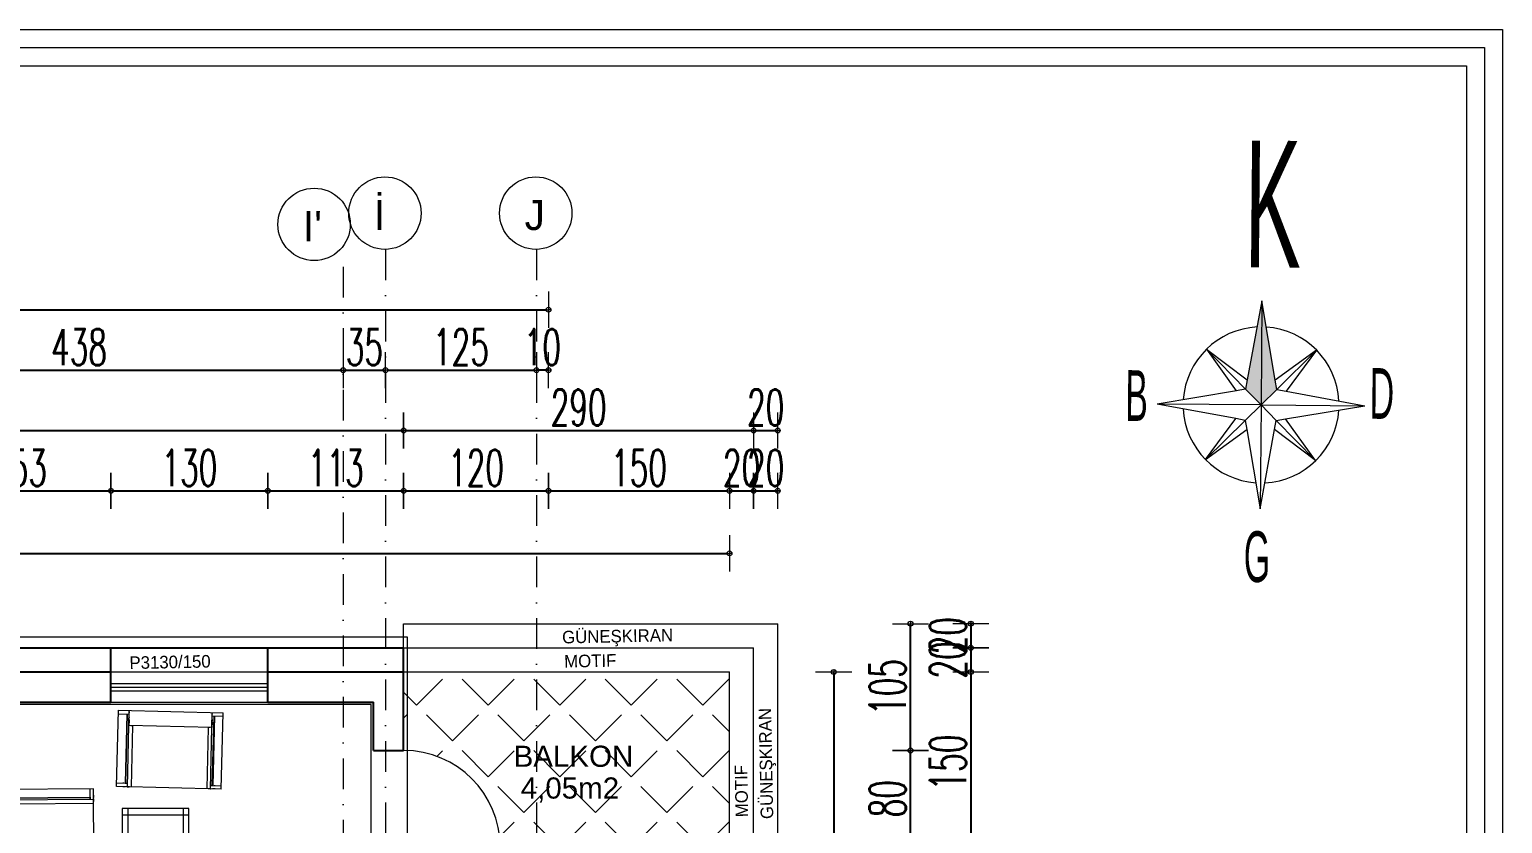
# Model space of a CAD drawing. Header units: millimetres. Extents: x -16104 to 67872, y -88009 to 12107.
# Drawn here: x 30625 to 31845, y -5610 to -4952 of the extents above; entities that cross this region are included whole.
import ezdxf

# ---------------------------------------------------------------- set-up
doc = ezdxf.new("R2010")
doc.units = ezdxf.units.MM
doc.linetypes.add('ACAD_ISO07W100', pattern=[3, 0, -3])
doc.linetypes.add('DASHDOTX2', pattern=[50.8, 25.4, -12.7, 0, -12.7])
doc.layers.get('0').update_dxf_attribs({"color": 241})
for name, color, linetype, lineweight in [('AKS', 1, 'ACAD_ISO07W100', 5), ('akslar', 144, 'Continuous', 20), ('bacas', 11, 'Continuous', 5), ('balkon', 6, 'Continuous', 5), ('c05', 32, 'Continuous', 13), ('duvar', 123, 'Continuous', 25), ('emsal&kolon', 1, 'Continuous', 5), ('kapı', 3, 'Continuous', 5), ('MEKAN ADI', 31, 'Continuous', 5), ('OLCU', 54, 'Continuous', 13), ('PAFTA ADI', 41, 'Continuous', 5), ('pencere', 5, 'Continuous', 5), ('POZ', 36, 'Continuous', 18), ('SıVA', 40, 'Continuous', 9), ('tefriş', 30, 'Continuous', 5), ('ÇİZGİ', 253, 'Continuous', 18), ('ÖLÇÜ', 252, 'Continuous', 20)]:
    doc.layers.add(name, color=color, linetype=linetype, lineweight=lineweight)
doc.styles.add('DIM', font='Txttw.shx', dxfattribs={"width": 0.6})
doc.styles.add('M2', font='stylu.ttf', dxfattribs={"height": 10})
doc.styles.add('MEKAN ADI', font='stylu.ttf', dxfattribs={"width": 0.5, "height": 25})
doc.dimstyles.new('50', dxfattribs={"dimscale": 0, "dimtxt": 30, "dimasz": 1, "dimexe": 0, "dimexo": 2, "dimgap": 4, "dimtad": 1, "dimdec": 0, "dimzin": 0, "dimdsep": 46, "dimtxsty": 'DIM', "dimblk1": 'DOT', "dimblk2": 'DOT', "dimsah": 1, "dimcen": 1.5, "dimdle": 3, "dimse1": 1, "dimse2": 1, "dimclrd": 256, "dimclre": 9, "dimclrt": 256, "dimadec": 0, "dimazin": 0, "dimtfac": 0.24, "dimtdec": 0, "dimtix": 1, "dimtmove": 2, "dimatfit": 3, "dimldrblk": 'DOT', "dimfxl": 0, "dimtolj": 1, "dimtzin": 15, "dimarcsym": 0})

# ---------------------------------------------------------------- blocks, each defined once
blk = doc.blocks.new('DOT')
for p, q in [((0, 15), (0, -15)), ((-2, 0), (0, 0)), ((2, 0), (0, 0))]:
    blk.add_line(p, q)
blk.add_circle((0, 0), 2)
blk = doc.blocks.new('*D7822')
at = {"layer": 'Defpoints', "color": 0, "transparency": 16777216}
for p in [(30822.4, -5334.6), (30692.4, -5384.6), (30822.4, -5384.6)]:
    blk.add_point(p, dxfattribs=at)
at = {"layer": 'OLCU', "lineweight": -2, "transparency": 16777216}
blk.add_line((30693.4, -5334.6), (30821.4, -5334.6), dxfattribs=at)
at = {"layer": 'OLCU', "lineweight": -2, "transparency": 16777216, "rotation": 180}
blk.add_blockref('DOT', (30692.4, -5334.6), dxfattribs=at)
at = {"layer": 'OLCU', "lineweight": -2, "transparency": 16777216}
blk.add_blockref('DOT', (30822.4, -5334.6), dxfattribs=at)
at = {"layer": 'OLCU', "transparency": 16777216, "insert": (30757.4, -5315.6), "char_height": 30, "attachment_point": 5, "style": 'DIM'}
blk.add_mtext('\\A1;130', dxfattribs=at)
blk = doc.blocks.new('*D7823')
at = {"layer": 'Defpoints', "color": 0, "transparency": 16777216}
for p in [(30934.9, -5334.6), (30822.4, -5384.6), (30934.9, -5384.6)]:
    blk.add_point(p, dxfattribs=at)
at = {"layer": 'OLCU', "lineweight": -2, "transparency": 16777216}
blk.add_line((30823.4, -5334.6), (30933.9, -5334.6), dxfattribs=at)
at = {"layer": 'OLCU', "lineweight": -2, "transparency": 16777216, "rotation": 180}
blk.add_blockref('DOT', (30822.4, -5334.6), dxfattribs=at)
at = {"layer": 'OLCU', "lineweight": -2, "transparency": 16777216}
blk.add_blockref('DOT', (30934.9, -5334.6), dxfattribs=at)
at = {"layer": 'OLCU', "transparency": 16777216, "insert": (30878.7, -5315.6), "char_height": 30, "attachment_point": 5, "style": 'DIM'}
blk.add_mtext('\\A1;113', dxfattribs=at)
blk = doc.blocks.new('*D7824')
at = {"layer": 'Defpoints', "color": 0, "transparency": 16777216}
for p in [(29124.9, -5284.6), (30934.9, -5284.6), (30934.9, -5319.6)]:
    blk.add_point(p, dxfattribs=at)
at = {"layer": 'OLCU', "lineweight": -2, "transparency": 16777216}
blk.add_line((29125.9, -5284.6), (30933.9, -5284.6), dxfattribs=at)
at = {"layer": 'OLCU', "lineweight": -2, "transparency": 16777216, "rotation": 180}
blk.add_blockref('DOT', (29124.9, -5284.6), dxfattribs=at)
at = {"layer": 'OLCU', "lineweight": -2, "transparency": 16777216}
blk.add_blockref('DOT', (30934.9, -5284.6), dxfattribs=at)
at = {"layer": 'OLCU', "transparency": 16777216, "insert": (30029.9, -5265.6), "char_height": 30, "attachment_point": 5, "style": 'DIM'}
blk.add_mtext('\\A1;1810', dxfattribs=at)
blk = doc.blocks.new('*D7831')
at = {"layer": 'Defpoints', "color": 0, "transparency": 16777216}
for p in [(30446.9, -5234.6), (30884.8, -5234.6), (30884.8, -5234.6)]:
    blk.add_point(p, dxfattribs=at)
at = {"layer": 'OLCU', "lineweight": -2, "transparency": 16777216}
blk.add_line((30447.9, -5234.6), (30883.8, -5234.6), dxfattribs=at)
at = {"layer": 'OLCU', "lineweight": -2, "transparency": 16777216, "rotation": 180}
blk.add_blockref('DOT', (30446.9, -5234.6), dxfattribs=at)
at = {"layer": 'OLCU', "lineweight": -2, "transparency": 16777216}
blk.add_blockref('DOT', (30884.8, -5234.6), dxfattribs=at)
at = {"layer": 'OLCU', "transparency": 16777216, "insert": (30665.9, -5215.6), "char_height": 30, "attachment_point": 5, "style": 'DIM'}
blk.add_mtext('\\A1;438', dxfattribs=at)
blk = doc.blocks.new('*D7832')
at = {"layer": 'Defpoints', "color": 0, "transparency": 16777216}
for p in [(30919.9, -5234.6), (31044.9, -5234.6), (31044.9, -5234.6)]:
    blk.add_point(p, dxfattribs=at)
at = {"layer": 'OLCU', "lineweight": -2, "transparency": 16777216}
blk.add_line((30920.9, -5234.6), (31043.9, -5234.6), dxfattribs=at)
at = {"layer": 'OLCU', "lineweight": -2, "transparency": 16777216, "rotation": 180}
blk.add_blockref('DOT', (30919.9, -5234.6), dxfattribs=at)
at = {"layer": 'OLCU', "lineweight": -2, "transparency": 16777216}
blk.add_blockref('DOT', (31044.9, -5234.6), dxfattribs=at)
at = {"layer": 'OLCU', "transparency": 16777216, "insert": (30982.4, -5215.6), "char_height": 30, "attachment_point": 5, "style": 'DIM'}
blk.add_mtext('\\A1;125', dxfattribs=at)
blk = doc.blocks.new('*D7833')
at = {"layer": 'Defpoints', "color": 0, "transparency": 16777216}
for p in [(31044.9, -5234.6), (31054.9, -5269.6), (31044.9, -6316.8)]:
    blk.add_point(p, dxfattribs=at)
at = {"layer": 'OLCU', "lineweight": -2, "transparency": 16777216}
for p, q in [((31043.9, -5234.6), (31042.9, -5234.6)), ((31054.9, -5234.6), (31044.9, -5234.6)), ((31055.9, -5234.6), (31056.9, -5234.6))]:
    blk.add_line(p, q, dxfattribs=at)
blk.add_blockref('DOT', (31044.9, -5234.6), dxfattribs=at)
at = {"layer": 'OLCU', "lineweight": -2, "transparency": 16777216, "rotation": 180}
blk.add_blockref('DOT', (31054.9, -5234.6), dxfattribs=at)
at = {"layer": 'OLCU', "transparency": 16777216, "insert": (31049.9, -5215.6), "char_height": 30, "attachment_point": 5, "style": 'DIM'}
blk.add_mtext('\\A1;10', dxfattribs=at)
blk = doc.blocks.new('*D7834')
at = {"layer": 'Defpoints', "color": 0, "transparency": 16777216}
for p in [(31054.9, -5184.6), (29004.9, -5219.6), (31054.9, -5219.6)]:
    blk.add_point(p, dxfattribs=at)
at = {"layer": 'OLCU', "lineweight": -2, "transparency": 16777216}
blk.add_line((29005.9, -5184.6), (31053.9, -5184.6), dxfattribs=at)
at = {"layer": 'OLCU', "lineweight": -2, "transparency": 16777216, "rotation": 180}
blk.add_blockref('DOT', (29004.9, -5184.6), dxfattribs=at)
at = {"layer": 'OLCU', "lineweight": -2, "transparency": 16777216}
blk.add_blockref('DOT', (31054.9, -5184.6), dxfattribs=at)
at = {"layer": 'OLCU', "transparency": 16777216, "insert": (30029.9, -5165.6), "char_height": 30, "attachment_point": 5, "style": 'DIM'}
blk.add_mtext('\\A1;2050', dxfattribs=at)
blk = doc.blocks.new('*D7860')
at = {"layer": 'Defpoints', "color": 0, "transparency": 16777216}
for p in [(31304.9, -5549.6), (31354.9, -5549.6), (31304.9, -5629.6)]:
    blk.add_point(p, dxfattribs=at)
at = {"layer": 'OLCU', "lineweight": -2, "transparency": 16777216}
blk.add_line((31354.9, -5628.6), (31354.9, -5550.6), dxfattribs=at)
for p, rotation in [((31354.9, -5549.6), 90), ((31354.9, -5629.6), 270)]:
    blk.add_blockref('DOT', p, dxfattribs=dict(at, rotation=rotation))
at = {"layer": 'OLCU', "transparency": 16777216, "insert": (31335.9, -5589.6), "char_height": 30, "attachment_point": 5, "rotation": 90, "style": 'DIM'}
blk.add_mtext('\\A1;80', dxfattribs=at)
blk = doc.blocks.new('*D7861')
at = {"layer": 'Defpoints', "color": 0, "transparency": 16777216}
for p in [(31304.9, -5444.6), (31354.9, -5444.6), (31304.9, -5549.6)]:
    blk.add_point(p, dxfattribs=at)
at = {"layer": 'OLCU', "lineweight": -2, "transparency": 16777216}
blk.add_line((31354.9, -5548.6), (31354.9, -5445.6), dxfattribs=at)
for p, rotation in [((31354.9, -5444.6), 90), ((31354.9, -5549.6), 270)]:
    blk.add_blockref('DOT', p, dxfattribs=dict(at, rotation=rotation))
at = {"layer": 'OLCU', "transparency": 16777216, "insert": (31335.9, -5497.1), "char_height": 30, "attachment_point": 5, "rotation": 90, "style": 'DIM'}
blk.add_mtext('\\A1;105', dxfattribs=at)
blk = doc.blocks.new('*D7862')
at = {"layer": 'Defpoints', "color": 0, "transparency": 16777216}
for p in [(31304.9, -5444.6), (31304.9, -5464.6), (31404.9, -5464.6)]:
    blk.add_point(p, dxfattribs=at)
at = {"layer": 'OLCU', "lineweight": -2, "transparency": 16777216}
for p, q in [((31404.9, -5443.6), (31404.9, -5442.6)), ((31404.9, -5444.6), (31404.9, -5464.6)), ((31404.9, -5465.6), (31404.9, -5466.6))]:
    blk.add_line(p, q, dxfattribs=at)
for p, rotation in [((31404.9, -5444.6), 270), ((31404.9, -5464.6), 90)]:
    blk.add_blockref('DOT', p, dxfattribs=dict(at, rotation=rotation))
at = {"layer": 'OLCU', "transparency": 16777216, "insert": (31385.9, -5454.6), "char_height": 30, "attachment_point": 5, "rotation": 90, "style": 'DIM'}
blk.add_mtext('\\A1;20', dxfattribs=at)
blk = doc.blocks.new('*D7863')
at = {"layer": 'Defpoints', "color": 0, "transparency": 16777216}
for p in [(31306.3, -5484.6), (31304.9, -5634.6), (31404.9, -5634.6)]:
    blk.add_point(p, dxfattribs=at)
at = {"layer": 'OLCU', "lineweight": -2, "transparency": 16777216}
blk.add_line((31404.9, -5485.6), (31404.9, -5633.6), dxfattribs=at)
for p, rotation in [((31404.9, -5484.6), 90), ((31404.9, -5634.6), 270)]:
    blk.add_blockref('DOT', p, dxfattribs=dict(at, rotation=rotation))
at = {"layer": 'OLCU', "transparency": 16777216, "insert": (31385.9, -5559.6), "char_height": 30, "attachment_point": 5, "rotation": 90, "style": 'DIM'}
blk.add_mtext('\\A1;150', dxfattribs=at)
blk = doc.blocks.new('*D7886')
at = {"layer": 'Defpoints', "color": 0, "transparency": 16777216}
for p in [(30934.9, -5284.6), (31224.9, -5284.6), (31224.9, -5284.6)]:
    blk.add_point(p, dxfattribs=at)
at = {"layer": 'OLCU', "lineweight": -2, "transparency": 16777216}
blk.add_line((30935.9, -5284.6), (31223.9, -5284.6), dxfattribs=at)
at = {"layer": 'OLCU', "lineweight": -2, "transparency": 16777216, "rotation": 180}
blk.add_blockref('DOT', (30934.9, -5284.6), dxfattribs=at)
at = {"layer": 'OLCU', "lineweight": -2, "transparency": 16777216}
blk.add_blockref('DOT', (31224.9, -5284.6), dxfattribs=at)
at = {"layer": 'OLCU', "transparency": 16777216, "insert": (31079.9, -5265.6), "char_height": 30, "attachment_point": 5, "style": 'DIM'}
blk.add_mtext('\\A1;290', dxfattribs=at)
blk = doc.blocks.new('*D7887')
at = {"layer": 'Defpoints', "color": 0, "transparency": 16777216}
for p in [(31224.9, -5284.6), (31244.9, -5284.6), (31244.9, -5284.6)]:
    blk.add_point(p, dxfattribs=at)
at = {"layer": 'OLCU', "lineweight": -2, "transparency": 16777216}
for p, q in [((31223.9, -5284.6), (31222.9, -5284.6)), ((31224.9, -5284.6), (31244.9, -5284.6)), ((31245.9, -5284.6), (31246.9, -5284.6))]:
    blk.add_line(p, q, dxfattribs=at)
blk.add_blockref('DOT', (31224.9, -5284.6), dxfattribs=at)
at = {"layer": 'OLCU', "lineweight": -2, "transparency": 16777216, "rotation": 180}
blk.add_blockref('DOT', (31244.9, -5284.6), dxfattribs=at)
at = {"layer": 'OLCU', "transparency": 16777216, "insert": (31234.9, -5265.6), "char_height": 30, "attachment_point": 5, "style": 'DIM'}
blk.add_mtext('\\A1;20', dxfattribs=at)
blk = doc.blocks.new('*D7888')
at = {"layer": 'Defpoints', "color": 0, "transparency": 16777216}
for p in [(30934.9, -5334.6), (31054.9, -5334.6), (31054.9, -5334.6)]:
    blk.add_point(p, dxfattribs=at)
at = {"layer": 'OLCU', "lineweight": -2, "transparency": 16777216}
blk.add_line((30935.9, -5334.6), (31053.9, -5334.6), dxfattribs=at)
at = {"layer": 'OLCU', "lineweight": -2, "transparency": 16777216, "rotation": 180}
blk.add_blockref('DOT', (30934.9, -5334.6), dxfattribs=at)
at = {"layer": 'OLCU', "lineweight": -2, "transparency": 16777216}
blk.add_blockref('DOT', (31054.9, -5334.6), dxfattribs=at)
at = {"layer": 'OLCU', "transparency": 16777216, "insert": (30994.9, -5315.6), "char_height": 30, "attachment_point": 5, "style": 'DIM'}
blk.add_mtext('\\A1;120', dxfattribs=at)
blk = doc.blocks.new('*D7890')
at = {"layer": 'Defpoints', "color": 0, "transparency": 16777216}
for p in [(30539.9, -5334.6), (30692.4, -5334.6), (30692.4, -5334.6)]:
    blk.add_point(p, dxfattribs=at)
at = {"layer": 'OLCU', "lineweight": -2, "transparency": 16777216}
blk.add_line((30540.9, -5334.6), (30691.4, -5334.6), dxfattribs=at)
at = {"layer": 'OLCU', "lineweight": -2, "transparency": 16777216, "rotation": 180}
blk.add_blockref('DOT', (30539.9, -5334.6), dxfattribs=at)
at = {"layer": 'OLCU', "lineweight": -2, "transparency": 16777216}
blk.add_blockref('DOT', (30692.4, -5334.6), dxfattribs=at)
at = {"layer": 'OLCU', "transparency": 16777216, "insert": (30616.2, -5315.6), "char_height": 30, "attachment_point": 5, "style": 'DIM'}
blk.add_mtext('\\A1;153', dxfattribs=at)
blk = doc.blocks.new('NEWBLOCK4')
at = {"layer": 'bacas'}
for p, q in [((-0.851, 0.589), (-0.851, 2.087)), ((-0.093, 2.087), (-0.851, 2.087)), ((-0.821, 2.087), (-0.821, 1.997)), ((-0.121, 1.997), (-0.121, 2.087)), ((-0.093, 2.087), (-0.093, 0.589)), ((-0.093, 1.997), (-0.851, 1.997)), ((-0.841, 1.997), (-0.838, 1.997)), ((-0.833, 1.997), (-0.831, 1.997)), ((-0.821, 2.017), (-0.121, 2.017)), ((-0.121, 2.012), (-0.821, 2.012)), ((-0.796, 1.997), (-0.793, 1.997)), ((-0.788, 1.997), (-0.786, 1.997)), ((-0.781, 1.997), (-0.778, 1.997)), ((-0.773, 1.997), (-0.771, 1.997)), ((-0.768, 1.997), (-0.763, 1.997)), ((-0.761, 1.997), (-0.758, 1.997)), ((-0.756, 1.997), (-0.753, 1.997)), ((-0.751, 1.997), (-0.748, 1.997)), ((-0.746, 1.997), (-0.743, 1.997)), ((-0.741, 1.997), (-0.738, 1.997)), ((-0.736, 1.997), (-0.733, 1.997)), ((-0.731, 1.997), (-0.728, 1.997)), ((-0.726, 1.997), (-0.726, 0.679)), ((-0.726, 1.997), (-0.726, 1.994)), ((-0.726, 1.982), (-0.726, 1.967)), ((-0.726, 1.967), (-0.093, 1.967)), ((-0.121, 2.027), (-0.121, 2.034)), ((-0.121, 2.017), (-0.121, 2.002)), ((-0.121, 2.014), (-0.121, 2.012)), ((-0.093, 2.034), (-0.093, 2.014)), ((-0.093, 2.002), (-0.093, 1.982)), ((-0.093, 1.994), (-0.093, 1.997)), ((-0.851, 1.337), (-0.093, 1.337)), ((-0.093, 1.343), (-0.726, 1.343)), ((-0.093, 1.332), (-0.726, 1.332)), ((-0.093, 0.679), (-0.851, 0.679)), ((-0.841, 0.679), (-0.838, 0.679)), ((-0.833, 0.679), (-0.831, 0.679)), ((-0.821, 0.589), (-0.821, 0.679)), ((-0.121, 0.664), (-0.821, 0.664)), ((-0.821, 0.659), (-0.121, 0.659)), ((-0.796, 0.679), (-0.793, 0.679)), ((-0.788, 0.679), (-0.786, 0.679)), ((-0.781, 0.679), (-0.778, 0.679)), ((-0.773, 0.679), (-0.771, 0.679)), ((-0.768, 0.679), (-0.763, 0.679)), ((-0.761, 0.679), (-0.758, 0.679)), ((-0.756, 0.679), (-0.753, 0.679)), ((-0.751, 0.679), (-0.748, 0.679)), ((-0.746, 0.679), (-0.743, 0.679)), ((-0.741, 0.679), (-0.738, 0.679)), ((-0.736, 0.679), (-0.733, 0.679)), ((-0.731, 0.679), (-0.728, 0.679)), ((-0.726, 0.694), (-0.726, 0.709)), ((-0.726, 0.709), (-0.093, 0.709)), ((-0.726, 0.679), (-0.726, 0.682)), ((-0.121, 0.679), (-0.121, 0.589)), ((-0.121, 0.659), (-0.121, 0.674)), ((-0.121, 0.662), (-0.121, 0.664)), ((-0.121, 0.649), (-0.121, 0.642)), ((-0.093, 0.674), (-0.093, 0.694)), ((-0.093, 0.682), (-0.093, 0.679)), ((-0.093, 0.642), (-0.093, 0.662)), ((-0.093, 0.589), (-0.851, 0.589))]:
    blk.add_line(p, q, dxfattribs=at)
blk = doc.blocks.new('NEWBLOCK5')
at = {"layer": 'bacas'}
for p, q in [((1.47, -0.196), (0.373, -0.196)), ((0.373, -0.196), (0.373, -0.749)), ((0.423, -0.196), (0.423, -0.749)), ((1.42, -0.196), (1.42, -0.749)), ((1.47, -0.749), (1.47, -0.196)), ((0.373, -0.246), (1.47, -0.246)), ((1.47, -0.701), (0.373, -0.701)), ((0.373, -0.749), (1.47, -0.749))]:
    blk.add_line(p, q, dxfattribs=at)
blk = doc.blocks.new('tekli.')
at = {"layer": 'bacas'}
for p, q in [((43.4, 0), (-43.4, 0)), ((-43.4, 0), (-43.4, -63.2)), ((-38.2, 0), (-36.2, 0)), ((-34.9, 0), (-32.9, 0)), ((-34.2, 0), (-34.4, 0)), ((-34.4, 0), (-34.4, -63.2)), ((-31.4, -50.7), (-31.4, 0)), ((31.4, -50.7), (31.4, 0)), ((34.9, 0), (32.9, 0)), ((34.2, 0), (34.4, 0)), ((34.4, 0), (34.4, -63.2)), ((38.2, 0), (36.2, 0)), ((43.4, 0), (43.4, -63.2)), ((-34.4, -2.8), (-43.4, -2.8)), ((-37.4, -2.8), (-38.2, -2.8)), ((-36.4, -60.2), (-36.4, -2.8)), ((-36.4, -2.8), (-34.9, -2.8)), ((-36.2, -2.8), (-35.9, -2.8)), ((-35.9, -2.8), (-35.9, -60.2)), ((34.4, -2.8), (43.4, -2.8)), ((36.4, -2.8), (34.9, -2.8)), ((35.9, -2.8), (35.9, -60.2)), ((36.2, -2.8), (35.9, -2.8)), ((36.4, -60.2), (36.4, -2.8)), ((37.4, -2.8), (38.2, -2.8)), ((-43.4, -60.2), (-34.4, -60.2)), ((34.4, -50.7), (-34.4, -50.7)), ((-34.4, -50.7), (-34.2, -50.7)), ((-34.4, -51.2), (-34.4, -50.9)), ((-34.4, -51.7), (-34.4, -51.4)), ((-34.4, -52.2), (-34.4, -51.9)), ((-34.4, -52.7), (-34.4, -52.4)), ((-34.4, -53.2), (-34.4, -52.9)), ((-34.4, -53.7), (-34.4, -53.4)), ((-34.4, -54.2), (-34.4, -53.9)), ((-34.4, -54.9), (-34.4, -54.4)), ((-34.4, -55.4), (-34.4, -55.2)), ((-34.4, -56.2), (-34.4, -55.9)), ((-34.4, -56.9), (-34.4, -56.7)), ((-34.4, -57.7), (-34.4, -57.4)), ((-32.9, -50.7), (-31.4, -50.7)), ((32.9, -50.7), (31.4, -50.7)), ((34.4, -50.7), (34.2, -50.7)), ((34.4, -51.2), (34.4, -50.9)), ((34.4, -51.7), (34.4, -51.4)), ((34.4, -52.2), (34.4, -51.9)), ((34.4, -52.7), (34.4, -52.4)), ((34.4, -53.2), (34.4, -52.9)), ((34.4, -53.7), (34.4, -53.4)), ((34.4, -54.2), (34.4, -53.9)), ((34.4, -54.9), (34.4, -54.4)), ((34.4, -55.4), (34.4, -55.2)), ((34.4, -56.2), (34.4, -55.9)), ((34.4, -56.9), (34.4, -56.7)), ((34.4, -57.7), (34.4, -57.4)), ((43.4, -60.2), (34.4, -60.2)), ((-43.4, -63.2), (43.4, -63.2)), ((-34.4, -61.4), (-34.4, -61.2)), ((-34.4, -62.2), (-34.4, -61.9)), ((34.4, -61.4), (34.4, -61.2)), ((34.4, -62.2), (34.4, -61.9))]:
    blk.add_line(p, q, dxfattribs=at)
blk = doc.blocks.new('*D7922')
at = {"layer": 'Defpoints', "color": 0, "transparency": 16777216}
for p in [(28854.9, -5386.4), (31204.9, -5386.4), (31204.9, -5386.4)]:
    blk.add_point(p, dxfattribs=at)
at = {"layer": 'OLCU', "lineweight": -2, "transparency": 16777216}
blk.add_line((28855.9, -5386.4), (31203.9, -5386.4), dxfattribs=at)
at = {"layer": 'OLCU', "lineweight": -2, "transparency": 16777216, "rotation": 180}
blk.add_blockref('DOT', (28854.9, -5386.4), dxfattribs=at)
at = {"layer": 'OLCU', "lineweight": -2, "transparency": 16777216}
blk.add_blockref('DOT', (31204.9, -5386.4), dxfattribs=at)
at = {"layer": 'OLCU', "transparency": 16777216, "insert": (30029.9, -5367.4), "char_height": 30, "attachment_point": 5, "style": 'DIM'}
blk.add_mtext('\\A1;2350', dxfattribs=at)
blk = doc.blocks.new('*D7925')
at = {"layer": 'Defpoints', "color": 0, "transparency": 16777216}
for p in [(31291.3, -5484.6), (31291.3, -7594.1), (31291.3, -7594.1)]:
    blk.add_point(p, dxfattribs=at)
at = {"layer": 'OLCU', "lineweight": -2, "transparency": 16777216}
blk.add_line((31291.3, -5485.6), (31291.3, -7593.1), dxfattribs=at)
for p, rotation in [((31291.3, -5484.6), 90), ((31291.3, -7594.1), 270)]:
    blk.add_blockref('DOT', p, dxfattribs=dict(at, rotation=rotation))
at = {"layer": 'OLCU', "transparency": 16777216, "insert": (31272.3, -6539.3), "char_height": 30, "attachment_point": 5, "rotation": 90, "style": 'DIM'}
blk.add_mtext('\\A1;2110', dxfattribs=at)
blk = doc.blocks.new('*D7929')
at = {"layer": 'Defpoints', "color": 0, "transparency": 16777216}
for p in [(31054.9, -5334.6), (31204.9, -5334.6), (31204.9, -5334.6)]:
    blk.add_point(p, dxfattribs=at)
at = {"layer": 'OLCU', "lineweight": -2, "transparency": 16777216}
blk.add_line((31055.9, -5334.6), (31203.9, -5334.6), dxfattribs=at)
at = {"layer": 'OLCU', "lineweight": -2, "transparency": 16777216, "rotation": 180}
blk.add_blockref('DOT', (31054.9, -5334.6), dxfattribs=at)
at = {"layer": 'OLCU', "lineweight": -2, "transparency": 16777216}
blk.add_blockref('DOT', (31204.9, -5334.6), dxfattribs=at)
at = {"layer": 'OLCU', "transparency": 16777216, "insert": (31129.9, -5315.6), "char_height": 30, "attachment_point": 5, "style": 'DIM'}
blk.add_mtext('\\A1;150', dxfattribs=at)
blk = doc.blocks.new('*D7930')
at = {"layer": 'Defpoints', "color": 0, "transparency": 16777216}
for p in [(31204.9, -5334.6), (31224.9, -5334.6), (31224.9, -5334.6)]:
    blk.add_point(p, dxfattribs=at)
at = {"layer": 'OLCU', "lineweight": -2, "transparency": 16777216}
for p, q in [((31203.9, -5334.6), (31202.9, -5334.6)), ((31204.9, -5334.6), (31224.9, -5334.6)), ((31225.9, -5334.6), (31226.9, -5334.6))]:
    blk.add_line(p, q, dxfattribs=at)
blk.add_blockref('DOT', (31204.9, -5334.6), dxfattribs=at)
at = {"layer": 'OLCU', "lineweight": -2, "transparency": 16777216, "rotation": 180}
blk.add_blockref('DOT', (31224.9, -5334.6), dxfattribs=at)
at = {"layer": 'OLCU', "transparency": 16777216, "insert": (31214.9, -5315.6), "char_height": 30, "attachment_point": 5, "style": 'DIM'}
blk.add_mtext('\\A1;20', dxfattribs=at)
blk = doc.blocks.new('*D7931')
at = {"layer": 'Defpoints', "color": 0, "transparency": 16777216}
for p in [(31224.9, -5334.6), (31244.9, -5334.6), (31244.9, -5334.6)]:
    blk.add_point(p, dxfattribs=at)
at = {"layer": 'OLCU', "lineweight": -2, "transparency": 16777216}
for p, q in [((31223.9, -5334.6), (31222.9, -5334.6)), ((31224.9, -5334.6), (31244.9, -5334.6)), ((31245.9, -5334.6), (31246.9, -5334.6))]:
    blk.add_line(p, q, dxfattribs=at)
blk.add_blockref('DOT', (31224.9, -5334.6), dxfattribs=at)
at = {"layer": 'OLCU', "lineweight": -2, "transparency": 16777216, "rotation": 180}
blk.add_blockref('DOT', (31244.9, -5334.6), dxfattribs=at)
at = {"layer": 'OLCU', "transparency": 16777216, "insert": (31234.9, -5315.6), "char_height": 30, "attachment_point": 5, "style": 'DIM'}
blk.add_mtext('\\A1;20', dxfattribs=at)
blk = doc.blocks.new('*D7936')
at = {"layer": 'Defpoints', "color": 0, "transparency": 16777216}
for p in [(31304.9, -5464.6), (31304.9, -5484.6), (31404.9, -5484.6)]:
    blk.add_point(p, dxfattribs=at)
at = {"layer": 'OLCU', "lineweight": -2, "transparency": 16777216}
for p, q in [((31404.9, -5463.6), (31404.9, -5462.6)), ((31404.9, -5464.6), (31404.9, -5484.6)), ((31404.9, -5485.6), (31404.9, -5486.6))]:
    blk.add_line(p, q, dxfattribs=at)
for p, rotation in [((31404.9, -5464.6), 270), ((31404.9, -5484.6), 90)]:
    blk.add_blockref('DOT', p, dxfattribs=dict(at, rotation=rotation))
at = {"layer": 'OLCU', "transparency": 16777216, "insert": (31385.9, -5474.6), "char_height": 30, "attachment_point": 5, "rotation": 90, "style": 'DIM'}
blk.add_mtext('\\A1;20', dxfattribs=at)
blk = doc.blocks.new('*D7955')
at = {"layer": 'Defpoints', "color": 0, "transparency": 16777216}
for p in [(30884.8, -5234.6), (30919.9, -5234.6), (30919.9, -5234.6)]:
    blk.add_point(p, dxfattribs=at)
at = {"layer": 'OLCU', "lineweight": -2, "transparency": 16777216}
for p, q in [((30883.8, -5234.6), (30882.8, -5234.6)), ((30884.8, -5234.6), (30919.9, -5234.6)), ((30920.9, -5234.6), (30921.9, -5234.6))]:
    blk.add_line(p, q, dxfattribs=at)
blk.add_blockref('DOT', (30884.8, -5234.6), dxfattribs=at)
at = {"layer": 'OLCU', "lineweight": -2, "transparency": 16777216, "rotation": 180}
blk.add_blockref('DOT', (30919.9, -5234.6), dxfattribs=at)
at = {"layer": 'OLCU', "transparency": 16777216, "insert": (30902.4, -5215.6), "char_height": 30, "attachment_point": 5, "style": 'DIM'}
blk.add_mtext('\\A1;35', dxfattribs=at)

msp = doc.modelspace()

# ---------------------------------------------------------------- hatches: boundary and pattern name
at = {"layer": 'ÇİZGİ'}
h = msp.add_hatch(color=256, dxfattribs=at)
h.paths.add_polyline_path([(31645.4, -5263.4), (31658.4, -5250.6), (31657.1, -5242.8), (31646.1, -5177.3)])
h.paths.add_polyline_path([(31646.1, -5177.3), (31634, -5242.7), (31632.6, -5250.4), (31645.4, -5263.4)])
at = {"layer": 'ÖLÇÜ'}
h = msp.add_hatch(dxfattribs=at)
h.set_pattern_fill('ANGLE,_O', color=256, scale=6, angle=45)
h.set_pattern_definition([(45, (14409.383, 0), (-29.63485, 29.63485), [30.48, -11.43]), (135, (14409.383, 0), (-29.63485, -29.63485), [30.48, -11.43])])
h.paths.add_polyline_path([(31204.9, -5484.6), (31044.9, -5484.6), (31044.9, -5634.6), (31054.9, -5634.6), (31204.9, -5634.6)])
h.paths.add_polyline_path([(31044.9, -5484.6), (30934.9, -5484.6), (30934.9, -5549.6, -0.414214), (31014.9, -5629.6), (30934.9, -5629.6), (30934.9, -5634.6), (31044.9, -5634.6)])
h.paths.add_polyline_path([(31027.5, -5567.3), (31116.2, -5567.3), (31116.2, -5597.1), (31027.5, -5597.1)], flags=9)
h.paths.add_polyline_path([(31025.4, -5540.9), (31129.5, -5540.9), (31129.5, -5567.7), (31025.4, -5567.7)], flags=9)

# ---------------------------------------------------------------- linework, layer by layer
at = {"layer": 'AKS', "linetype": 'ByBlock'}
for centre in [(30919.4, -5104.6), (31044.4, -5104.6), (30860.7, -5113.9)]:
    msp.add_circle(centre, 30, dxfattribs=at)
at = {"layer": 'akslar', "linetype": 'DASHDOTX2'}
for p, q in [((30919.9, -5134.6), (30919.9, -7944.1)), ((31044.9, -5134.6), (31044.9, -7944.1)), ((30884.9, -5149), (30884.9, -7958.5))]:
    msp.add_line(p, q, dxfattribs=at)
at = {"layer": 'balkon'}
for p, q in [((30934.9, -5444.6), (31244.9, -5444.6)), ((30934.9, -5464.6), (30934.9, -5444.6)), ((31244.9, -5634.6), (31244.9, -5444.6)), ((30934.9, -5464.6), (31224.9, -5464.6)), ((31224.9, -5634.6), (31224.9, -5464.6)), ((30934.9, -5484.6), (31204.9, -5484.6)), ((31204.9, -5634.6), (31204.9, -5484.6))]:
    msp.add_line(p, q, dxfattribs=at)
at = {"layer": 'c05'}
for points in [[(31845.5, -8120), (31845.5, -8330.3), (28315.2, -8330.3), (28315.2, -4952.5), (31845.5, -4952.5), (31845.5, -6808.6)], [(31830.5, -8120), (31830.5, -8315.3), (28330.2, -8315.3), (28330.2, -4967.5), (31830.5, -4967.5), (31830.5, -6808.6)], [(31815.5, -8120), (31815.5, -8300.3), (28345.2, -8300.3), (28345.2, -4982.5), (31815.5, -4982.5), (31815.5, -6808.6)]]:
    msp.add_lwpolyline(points, dxfattribs=at)
at = {"layer": 'duvar'}
for p, q in [((29237.4, -5464.6), (30822.4, -5464.6)), ((30539.9, -5464.6), (30692.4, -5464.6)), ((30692.4, -5509.6), (30692.4, -5464.6)), ((30822.4, -5464.6), (30934.9, -5464.6)), ((30822.4, -5509.6), (30822.4, -5464.6)), ((30934.9, -5484.6), (30934.9, -5464.6)), ((30539.9, -5484.6), (30692.4, -5484.6)), ((30822.4, -5484.6), (30934.9, -5484.6)), ((30934.9, -5549.6), (30934.9, -5484.6)), ((30604.9, -5509.6), (30692.4, -5509.6)), ((30822.4, -5509.6), (30909.9, -5509.6)), ((30909.9, -5549.6), (30909.9, -5509.6)), ((30909.9, -5549.6), (30909.9, -5510.6)), ((30909.9, -5549.6), (30934.9, -5549.6))]:
    msp.add_line(p, q, dxfattribs=at)
at = {"layer": 'kapı'}
msp.add_arc((30934.9, -5629.6), 80, 0, 90, dxfattribs=at)
at = {"layer": 'pencere'}
for p, q in [((30692.4, -5484.6), (30822.4, -5484.6)), ((30692.4, -5484.6), (30822.4, -5484.6)), ((30692.4, -5494.1), (30822.4, -5494.1)), ((30692.4, -5497.1), (30822.4, -5497.1)), ((30692.4, -5500.1), (30822.4, -5500.1)), ((30692.4, -5509.6), (30822.4, -5509.6))]:
    msp.add_line(p, q, dxfattribs=at)
at = {"layer": 'SıVA'}
for points in [[(30594.9, -6842.6), (30594.9, -7357.1), (30459.9, -7357.1), (30459.9, -7617.1), (29677.9, -7617.1), (29677.9, -7447.1), (29457.9, -7447.1), (29457.9, -6592.6), (28995.9, -6592.6), (28995.9, -6077.9), (28825.9, -6077.9), (28825.9, -5625.6), (29115.9, -5625.6), (29115.9, -5455.6), (30937.9, -5455.6), (30937.9, -5625.6), (31227.9, -5625.6), (31227.9, -6077.9), (31057.9, -6077.9), (31057.9, -6572.6), (30897.9, -6572.6), (30897.9, -6842.6)], [(30606.9, -5511.6), (30606.9, -5907.9), (30699.9, -5907.9), (30907.9, -5907.9), (30907.9, -5629.6), (30907.9, -5549.6), (30907.9, -5511.6)]]:
    msp.add_lwpolyline(points, close=True, dxfattribs=at)
at = {"layer": 'ÇİZGİ'}
for p, q in [((31646.1, -5177.3), (31634, -5242.7)), ((31646.1, -5177.3), (31645.4, -5263.4)), ((31657.1, -5242.8), (31646.1, -5177.3)), ((31600.1, -5217.3), (31632.5, -5250.3)), ((31600.1, -5217.3), (31634, -5242.7)), ((31600.1, -5217.3), (31624.8, -5251.7)), ((31691.4, -5218.1), (31657.1, -5242.8)), ((31691.4, -5218.1), (31658.4, -5250.6)), ((31691.4, -5218.1), (31666.1, -5252)), ((31634, -5242.7), (31632.6, -5250.4)), ((31658.4, -5250.6), (31657.1, -5242.8)), ((31624.9, -5251.7), (31559.3, -5262.7)), ((31632.6, -5250.4), (31624.8, -5251.7)), ((31645.4, -5263.4), (31632.6, -5250.4)), ((31658.4, -5250.6), (31645.4, -5263.4)), ((31658.4, -5250.6), (31666.1, -5252)), ((31666.1, -5252), (31731.5, -5264.1)), ((31645.4, -5263.4), (31559.3, -5262.7)), ((31624.6, -5274.8), (31559.3, -5262.7)), ((31645.4, -5263.4), (31632.3, -5276.2)), ((31645.4, -5263.4), (31644.6, -5349.5)), ((31645.4, -5263.4), (31731.5, -5264.1)), ((31657.9, -5276.2), (31645.4, -5263.4)), ((31665.7, -5274.9), (31731.5, -5264.1)), ((31599.3, -5308.7), (31624.6, -5274.8)), ((31599.3, -5308.7), (31632.3, -5276.2)), ((31599.3, -5308.7), (31633.6, -5283.9)), ((31632.3, -5276.2), (31624.6, -5274.8)), ((31632.3, -5276.2), (31633.6, -5283.9)), ((31633.6, -5283.9), (31644.6, -5349.5)), ((31644.6, -5349.5), (31656.5, -5283.9)), ((31656.5, -5283.9), (31657.9, -5276.2)), ((31690.6, -5309.4), (31656.5, -5283.9)), ((31657.9, -5276.2), (31665.7, -5274.9)), ((31690.6, -5309.4), (31657.9, -5276.2)), ((31690.6, -5309.4), (31665.7, -5274.9))]:
    msp.add_line(p, q, dxfattribs=at)
for start, end in [(92.9042, 176.1457), (2.915, 86.135), (182.915, 266.135), (272.842, 356.2079)]:
    msp.add_arc((31645.4, -5263.4), 64.6, start, end, dxfattribs=at)

# ---------------------------------------------------------------- block references
at = {"layer": 'tefriş', "xscale": -1, "rotation": 178.5803692732831}
msp.add_blockref('tekli.', (30740.4, -5580.5), dxfattribs=at)
at = {"layer": 'tefriş', "yscale": 100, "zscale": 100}
for name, p, xscale, rotation in [('NEWBLOCK4', (30686.7, -5522.3), -99.99999999999491, 180.4047079229011), ('NEWBLOCK5', (30682.1, -5744.8), 100, 90)]:
    msp.add_blockref(name, p, dxfattribs=dict(at, xscale=xscale, rotation=rotation))

# ---------------------------------------------------------------- texts
at = {"layer": 'AKS', "char_height": 25, "width": 35.659, "attachment_point": 1}
for s, insert in [('{\\fComic Sans MS|b0|i0|c162|p66;İ}', (30910.2, -5093.6)), ('J', (31035.2, -5093.6)), ("\\pt0;I'", (30851.5, -5102.9))]:
    msp.add_mtext(s, dxfattribs=dict(at, insert=insert))
at = {"layer": 'emsal&kolon', "char_height": 17.5, "width": 1076.841}
for s, insert, attachment_point in [('{\\fArial|b0|i0|c162|p34;BALKON}', (31125.2, -5563.4), 9), ('{\\fArial|b0|i0|c162|p34;4,05m2}', (31031.9, -5592.7), 7)]:
    msp.add_mtext(s, dxfattribs=dict(at, insert=insert, attachment_point=attachment_point))
at = {"layer": 'MEKAN ADI', "style": 'MEKAN ADI', "width": 0.5}
for s, p in [('B', (31532.7, -5276.6)), ('D', (31735.2, -5274.9)), ('D', (31735.2, -5274.9)), ('G', (31630.9, -5410))]:
    msp.add_text(s, height=42, rotation=359.525, dxfattribs=at).set_placement(p)
at = {"layer": 'PAFTA ADI', "style": 'MEKAN ADI', "width": 0.5}
msp.add_text('K', height=105, rotation=359.525, dxfattribs=at).set_placement((31631.3, -5149.4))
at = {"layer": 'POZ', "style": 'M2', "flags": 4}
for tag, p, rotation in [('GÜNEŞKIRAN', (31066.3, -5461), 1.1392), ('P3130/150', (30707.8, -5482.2), 1.1392), ('MOTIF', (31068, -5481), 1.1392), ('GÜNEŞKIRAN', (31241.2, -5606.3), 91.1392), ('MOTIF', (31220.4, -5604.8), 91.1392)]:
    msp.add_attdef(tag, p, 'K1 80/210', height=10.4, rotation=rotation, dxfattribs=at)

# ---------------------------------------------------------------- dimensions: what is measured, and where the dimension line sits
at = {"layer": 'OLCU'}
for base, p1, p2, picture, middle in [((31054.9, -5184.6), (29004.9, -5219.6), (31054.9, -5219.6), '*D7834', (30029.9, -5165.6)), ((30884.8, -5234.6), (30446.9, -5234.6), (30884.8, -5234.6), '*D7831', (30665.9, -5215.6)), ((30919.9, -5234.6), (30884.8, -5234.6), (30919.9, -5234.6), '*D7955', (30902.4, -5215.6)), ((31044.9, -5234.6), (30919.9, -5234.6), (31044.9, -5234.6), '*D7832', (30982.4, -5215.6)), ((31044.9, -5234.6), (31054.9, -5269.6), (31044.9, -6316.8), '*D7833', (31049.9, -5215.6)), ((30934.9, -5284.6), (29124.9, -5284.6), (30934.9, -5319.6), '*D7824', (30029.9, -5265.6)), ((31224.9, -5284.6), (30934.9, -5284.6), (31224.9, -5284.6), '*D7886', (31079.9, -5265.6)), ((31244.9, -5284.6), (31224.9, -5284.6), (31244.9, -5284.6), '*D7887', (31234.9, -5265.6)), ((30692.427507, -5334.5601116), (30539.927507, -5334.5601116), (30692.427507, -5334.5601116), '*D7890', (30616.177507, -5315.5601116)), ((30822.4, -5334.6), (30692.4, -5384.6), (30822.4, -5384.6), '*D7822', (30757.4, -5315.6)), ((30934.927507, -5334.5601116), (30822.427507, -5384.5601116), (30934.927507, -5384.5601116), '*D7823', (30878.677507, -5315.5601116)), ((31054.9, -5334.6), (30934.9, -5334.6), (31054.9, -5334.6), '*D7888', (30994.9, -5315.6)), ((31204.9, -5334.6), (31054.9, -5334.6), (31204.9, -5334.6), '*D7929', (31129.9, -5315.6)), ((31224.9, -5334.6), (31204.9, -5334.6), (31224.9, -5334.6), '*D7930', (31214.9, -5315.6)), ((31244.9, -5334.6), (31224.9, -5334.6), (31244.9, -5334.6), '*D7931', (31234.9, -5315.6)), ((31204.9, -5386.4), (28854.9, -5386.4), (31204.9, -5386.4), '*D7922', (30029.9, -5367.4))]:
    dim = msp.add_linear_dim(base=base, p1=p1, p2=p2, dimstyle='50', override={"dimscale": 1}, dxfattribs=at)
    dim.commit()
    dim.dimension.update_dxf_attribs({"geometry": picture, "text_midpoint": middle})
for base, p1, p2, picture, middle in [((31404.9, -5464.6), (31304.9, -5444.6), (31304.9, -5464.6), '*D7862', (31385.9, -5454.6)), ((31354.9, -5444.6), (31304.9, -5549.6), (31304.9, -5444.6), '*D7861', (31335.9, -5497.1)), ((31404.9, -5484.6), (31304.9, -5464.6), (31304.9, -5484.6), '*D7936', (31385.9, -5474.6)), ((31404.9, -5634.6), (31306.3, -5484.6), (31304.9, -5634.6), '*D7863', (31385.9, -5559.6)), ((31354.9, -5549.6), (31304.9, -5629.6), (31304.9, -5549.6), '*D7860', (31335.9, -5589.6))]:
    dim = msp.add_linear_dim(base=base, p1=p1, p2=p2, angle=90, dimstyle='50', override={"dimscale": 1}, dxfattribs=at)
    dim.commit()
    dim.dimension.update_dxf_attribs({"geometry": picture, "text_midpoint": middle})
dim = msp.add_linear_dim(base=(31291.3, -7594.1), p1=(31291.3, -5484.6), p2=(31291.3, -7594.1), angle=90, text='2110', dimstyle='50', override={"dimscale": 1}, dxfattribs=at)
dim.commit()
dim.dimension.update_dxf_attribs({"geometry": '*D7925', "text_midpoint": (31272.3, -6539.3)})

doc.saveas('drawing.dxf')
